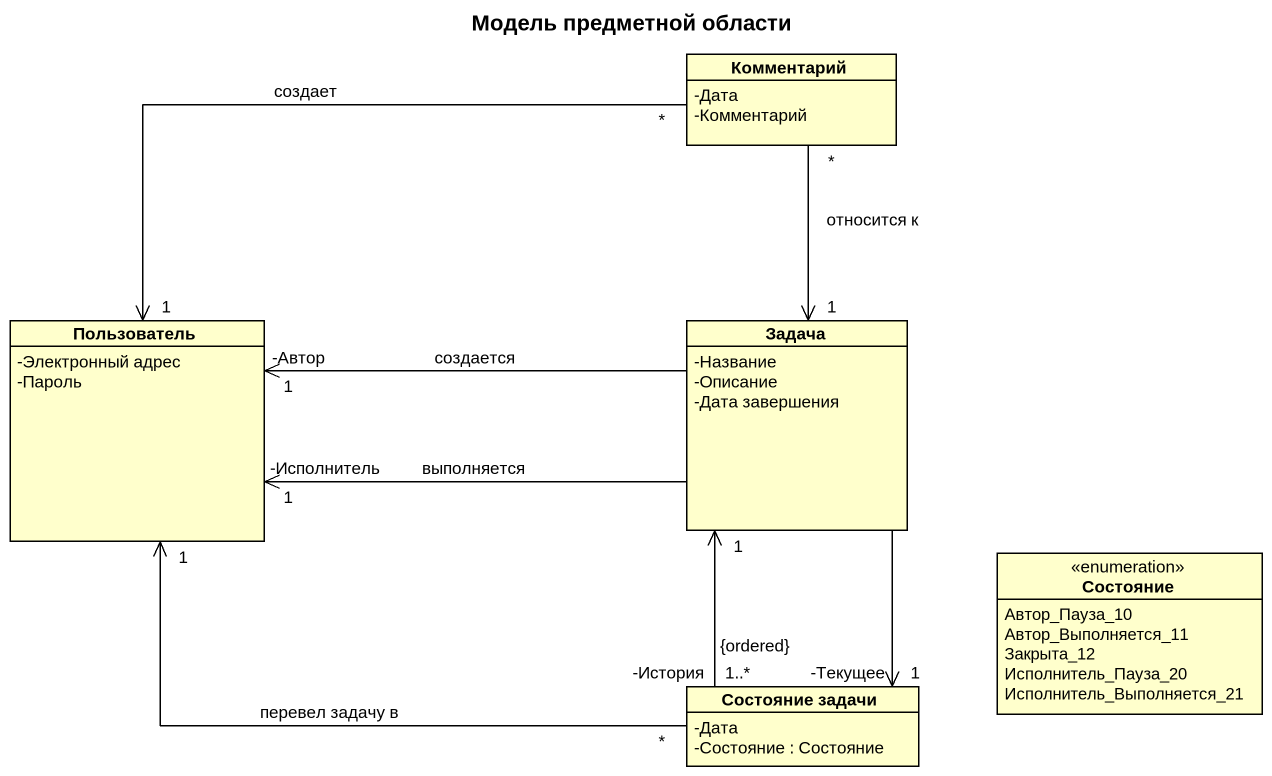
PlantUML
@startuml
title Модель предметной области
hide circle
hide empty members
skinparam classAttributeIconSize 0
class Комментарий {
  -Дата
  -Комментарий
}
class Пользователь {
  -Электронный адрес
  -Пароль
}
class Задача {
  -Название
  -Описание
  -Дата завершения
}
enum Состояние {
  Автор_Пауза_10
  Автор_Выполняется_11
  Закрыта_12
  Исполнитель_Пауза_20
  Исполнитель_Выполняется_21
}
class "Состояние задачи" as Состояние_задачи {
  -Дата
  -Состояние : Состояние
}
Комментарий "*" -left-> "1" Пользователь : создает
Комментарий "*" --> "1" Задача : относится к
Задача -left-> "-Автор\n1" Пользователь : создается
Задача -left-> "1\n-Исполнитель" Пользователь : выполняется
Задача "1" <-- "1..*\n-История\n{ordered}" Состояние_задачи
Задача --> "-Текущее\n1" Состояние_задачи
Состояние_задачи "*" -left-> "1" Пользователь : перевел задачу в
@enduml
